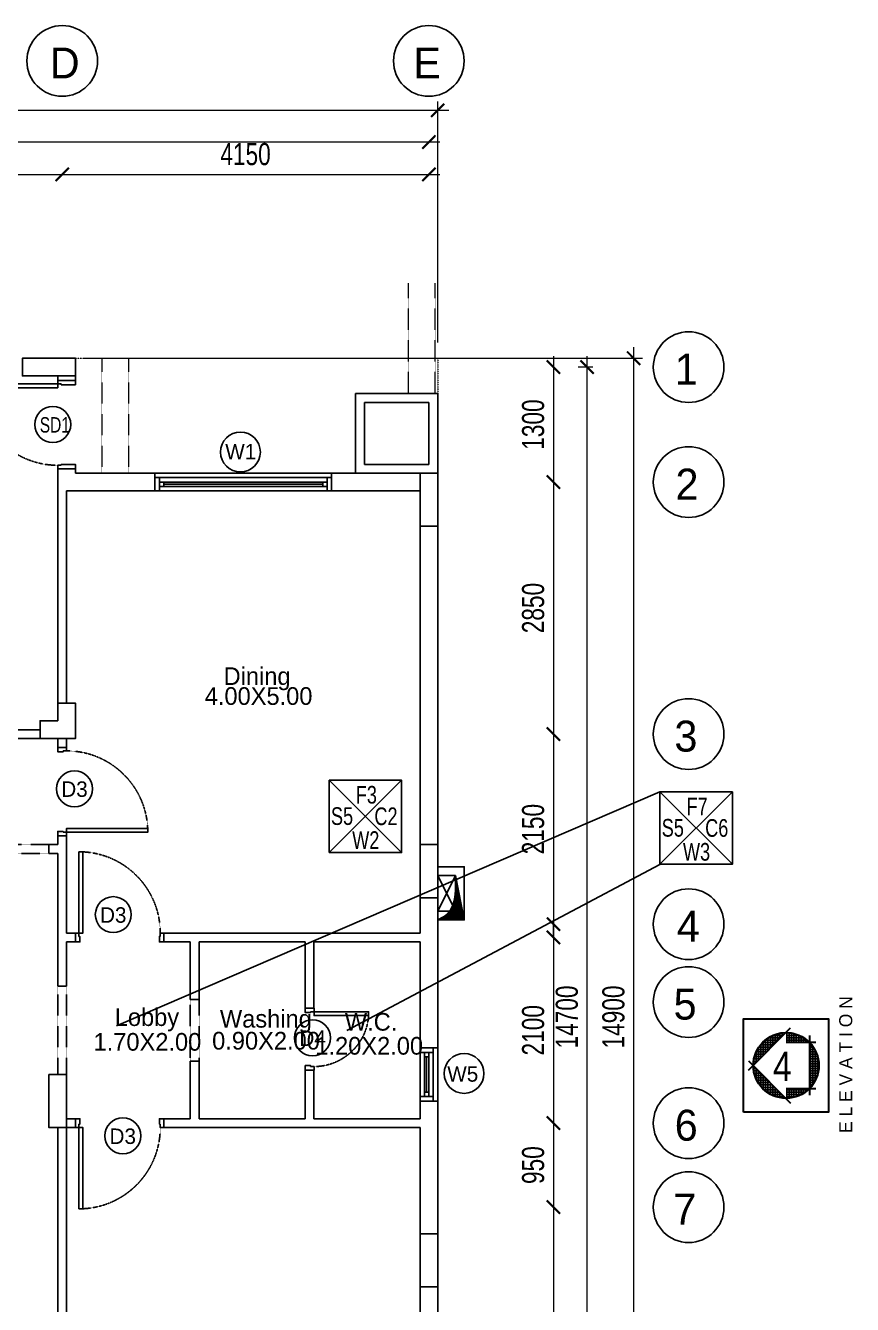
# Model space of a CAD drawing. Header units: metres. Extents: x 228262846 to 228432719, y 398618546 to 398687517.
# Drawn here: x 228347813 to 228357172, y 398642971 to 398657433 of the extents above; entities that cross this region are included whole.
import ezdxf
from ezdxf.enums import TextEntityAlignment as Align

# ---------------------------------------------------------------- set-up
doc = ezdxf.new("R2010")
doc.units = ezdxf.units.M
doc.header["$LTSCALE"] = 10
doc.header["$MEASUREMENT"] = 0
doc.header["$PDMODE"] = 34
doc.linetypes.add('CENTER', pattern=[2, 1.25, -0.25, 0.25, -0.25])
doc.linetypes.add('HIDDEN2', pattern=[0.1875, 0.125, -0.0625])
for name, color, linetype in [('02.01.01 MD-SOL-SDP', 32, 'Continuous'), ('AX', 1, 'CENTER'), ('DIAMENSION', 240, 'Continuous'), ('TAGS', 11, 'Continuous'), ('tails', 11, 'Continuous'), ('TEX', 55, 'Continuous'), ('XXS-COLUMN LAYOUT AT FOUNDATION$0$S-COL', 6, 'Continuous')]:
    doc.layers.add(name, color=color, linetype=linetype)
for name, color, linetype, lineweight in [('A-DIM-15', 63, 'Continuous', 15), ('A-Door', 183, 'Continuous', 25), ('A-Elev', 8, 'Continuous', 25), ('A-ELEV-03', 30, 'Continuous', 30), ('A-Hat', 7, 'Continuous', 13), ('A-Hid', 252, 'HIDDEN2', 25), ('A-RMN-FIN-15', 181, 'Continuous', 15), ('A-Stairs dash', 153, 'HIDDEN2', 20), ('A-Text', 182, 'Continuous', 20), ('A-TXT-E', 3, 'Continuous', 30), ('A-Wall', 7, 'Continuous', 25)]:
    doc.layers.add(name, color=color, linetype=linetype, lineweight=lineweight)
doc.styles.add('ASA1', font='swissc.ttf')
doc.styles.add('EN-SCL', font='swisscl.ttf')
doc.styles.add('EN-SCL-DIM', font='swisscl.ttf')
doc.styles.add('ROMANS', font='romans.shx', dxfattribs={"width": 0.9})
doc.styles.add('STYLE2', font='', dxfattribs={"height": 0.3})
doc.styles.add('WW', font='', dxfattribs={"height": 0.12})
doc.styles.add('ZRomatre', font='', dxfattribs={"height": 1})
doc.styles.get('STYLE2').set_extended_font_data('Andalus')
doc.styles.get('WW').set_extended_font_data('Andalus')
doc.styles.get('ZRomatre').set_extended_font_data('Narkisim')
doc.dimstyles.new('JYT', dxfattribs={"dimscale": 0, "dimtxt": 0.18, "dimasz": 0.13, "dimexe": 0.2, "dimexo": 0.05, "dimgap": 0.09, "dimtad": 1, "dimzin": 0, "dimdsep": 46, "dimtxsty": 'ROMANS', "dimblk": 'OBLIQUE', "dimcen": 0.09, "dimse1": 1, "dimse2": 1, "dimclrd": 1, "dimclre": 9, "dimclrt": 3, "dimadec": 0, "dimazin": 0, "dimtfac": 0.72, "dimtix": 1, "dimtofl": 0, "dimtmove": 2, "dimatfit": 3, "dimldrblk": 'OBLIQUE', "dimfxl": 0.2, "dimtolj": 1, "dimtzin": 0, "dimarcsym": 0})
doc.dimstyles.new('ZFP-100$0', dxfattribs={"dimscale": 100, "dimtxt": 2.5, "dimasz": 1.5, "dimexe": 1, "dimexo": 1, "dimgap": 1, "dimtad": 1, "dimdec": 0, "dimzin": 0, "dimdsep": 46, "dimtxsty": 'EN-SCL-DIM', "dimblk": 'ARCHTICK', "dimcen": 2, "dimdle": 1.25, "dimclrd": 256, "dimclre": 256, "dimclrt": 2, "dimadec": 3, "dimazin": 2, "dimtfac": 1, "dimtdec": 0, "dimtix": 1, "dimtmove": 2, "dimatfit": 0, "dimldrblk": 'ARCHTICK', "dimfxl": 1, "dimtolj": 1, "dimtzin": 0, "dimlwd": -1, "dimlwe": -1, "dimarcsym": 0})

# ---------------------------------------------------------------- blocks, each defined once
blk = doc.blocks.new('*U30')
for points in [[(-10471, -548), (-10471, 70), (-10427, 70), (-10427, -548)], [(-10471, -588), (-10461, -588), (-10461, -648), (-10511, -648), (-10511, -548), (-10471, -548)], [(-9851, -587), (-9861, -587), (-9861, -648), (-9811, -648), (-9811, -548), (-9851, -548)]]:
    blk.add_lwpolyline(points, close=True)
at = {"linetype": 'HIDDEN2'}
blk.add_arc((-10471, -548), 620, 0, 85.9304, dxfattribs=at)
blk = doc.blocks.new('*U32')
for points in [[(40, 100), (40, 1018), (84, 1018), (84, 100)], [(40, 60), (50, 60), (50, 0), (0, 0), (0, 100), (40, 100)], [(960, 61), (950, 61), (950, 0), (1000, 0), (1000, 100), (960, 100)]]:
    blk.add_lwpolyline(points, close=True)
at = {"linetype": 'HIDDEN2'}
blk.add_arc((41, 100), 919, 359.9741, 87.3184, dxfattribs=at)
blk = doc.blocks.new('*U31')
for points in [[(40, 100), (40, 1018), (84, 1018), (84, 100)], [(40, 60), (50, 60), (50, 0), (0, 0), (0, 100), (40, 100)], [(960, 61), (950, 61), (950, 0), (1000, 0), (1000, 100), (960, 100)]]:
    blk.add_lwpolyline(points, close=True)
at = {"linetype": 'HIDDEN2'}
blk.add_arc((41, 100), 919, 359.9741, 87.3184, dxfattribs=at)
blk = doc.blocks.new('*U24')
for points in [[(40, 200), (40, 1118), (84, 1118), (84, 200)], [(40, 160), (50, 160), (50, 0), (0, 0), (0, 200), (40, 200)], [(960, 161), (950, 161), (950, 0), (1000, 0), (1000, 200), (960, 200)]]:
    blk.add_lwpolyline(points, close=True)
at = {"linetype": 'HIDDEN2'}
blk.add_arc((41, 200), 919, 359.9741, 87.3184, dxfattribs=at)
blk = doc.blocks.new('*X28')
at = {"color": 0}
for p, q in [((-3.26, -8.338), (-3.26, -8.328)), ((-3.251, -8.32), (-3.073, -8.32)), ((-3.24, -8.338), (-3.24, -8.312)), ((-3.223, -8.3), (-3.073, -8.3)), ((-3.22, -8.338), (-3.22, -8.298)), ((-3.2, -8.338), (-3.2, -8.287)), ((-3.186, -8.28), (-3.073, -8.28)), ((-3.18, -8.338), (-3.18, -8.277)), ((-3.16, -8.338), (-3.16, -8.27)), ((-3.14, -8.338), (-3.14, -8.264)), ((-3.12, -8.338), (-3.12, -8.26)), ((-3.119, -8.26), (-3.073, -8.26)), ((-3.1, -8.338), (-3.1, -8.257)), ((-3.08, -8.338), (-3.08, -8.256)), ((-3.067, -8.26), (-3.027, -8.26)), ((-3.06, -8.267), (-3.06, -8.256)), ((-3.047, -8.28), (-2.96, -8.28)), ((-3.04, -8.287), (-3.04, -8.258)), ((-3.027, -8.3), (-2.923, -8.3)), ((-3.02, -8.308), (-3.02, -8.261)), ((-3.008, -8.32), (-2.896, -8.32)), ((-3, -8.328), (-3, -8.266)), ((-2.98, -8.348), (-2.98, -8.272)), ((-2.96, -8.368), (-2.96, -8.28)), ((-2.94, -8.388), (-2.94, -8.29)), ((-2.92, -8.408), (-2.92, -8.302)), ((-2.9, -8.428), (-2.9, -8.316)), ((-3.335, -8.44), (-3.27, -8.44)), ((-3.327, -8.42), (-3.27, -8.42)), ((-3.32, -8.535), (-3.32, -8.405)), ((-3.317, -8.4), (-3.27, -8.4)), ((-3.305, -8.38), (-3.27, -8.38)), ((-3.3, -8.535), (-3.3, -8.373)), ((-3.29, -8.36), (-3.27, -8.36)), ((-3.28, -8.535), (-3.28, -8.348)), ((-3.273, -8.34), (-3.27, -8.34)), ((-2.988, -8.34), (-2.874, -8.34)), ((-2.968, -8.36), (-2.856, -8.36)), ((-2.948, -8.38), (-2.841, -8.38)), ((-2.928, -8.4), (-2.829, -8.4)), ((-2.908, -8.42), (-2.819, -8.42)), ((-2.889, -8.44), (-2.811, -8.44)), ((-2.88, -8.449), (-2.88, -8.334)), ((-2.86, -8.469), (-2.86, -8.355)), ((-2.84, -8.489), (-2.84, -8.382)), ((-2.82, -8.509), (-2.82, -8.418)), ((-3.352, -8.52), (-3.27, -8.52)), ((-3.352, -8.54), (-3.27, -8.54)), ((-3.35, -8.5), (-3.27, -8.5)), ((-3.347, -8.48), (-3.27, -8.48)), ((-3.342, -8.46), (-3.27, -8.46)), ((-3.34, -8.535), (-3.34, -8.454)), ((-3.34, -8.616), (-3.34, -8.535)), ((-3.32, -8.665), (-3.32, -8.535)), ((-3.3, -8.697), (-3.3, -8.535)), ((-3.28, -8.722), (-3.28, -8.535)), ((-2.869, -8.46), (-2.805, -8.46)), ((-2.849, -8.48), (-2.8, -8.48)), ((-2.829, -8.5), (-2.796, -8.5)), ((-2.809, -8.52), (-2.795, -8.52)), ((-2.8, -8.529), (-2.8, -8.479)), ((-2.8, -8.591), (-2.8, -8.541)), ((-2.799, -8.54), (-2.794, -8.54)), ((-3.351, -8.56), (-3.27, -8.56)), ((-3.348, -8.58), (-3.27, -8.58)), ((-3.344, -8.6), (-3.27, -8.6)), ((-3.339, -8.62), (-3.27, -8.62)), ((-3.332, -8.64), (-3.27, -8.64)), ((-2.9, -8.754), (-2.9, -8.642)), ((-2.898, -8.64), (-2.815, -8.64)), ((-2.88, -8.736), (-2.88, -8.621)), ((-2.879, -8.62), (-2.808, -8.62)), ((-2.86, -8.715), (-2.86, -8.601)), ((-2.859, -8.6), (-2.802, -8.6)), ((-2.84, -8.688), (-2.84, -8.581)), ((-2.839, -8.58), (-2.798, -8.58)), ((-2.82, -8.652), (-2.82, -8.561)), ((-2.819, -8.56), (-2.795, -8.56)), ((-3.323, -8.66), (-3.27, -8.66)), ((-3.311, -8.68), (-3.27, -8.68)), ((-3.298, -8.7), (-3.27, -8.7)), ((-3.282, -8.72), (-3.27, -8.72)), ((-3.262, -8.74), (-3.073, -8.74)), ((-3.26, -8.742), (-3.26, -8.732)), ((-3.24, -8.759), (-3.24, -8.732)), ((-3.238, -8.76), (-3.073, -8.76)), ((-3.22, -8.772), (-3.22, -8.732)), ((-3.2, -8.783), (-3.2, -8.732)), ((-3.18, -8.793), (-3.18, -8.732)), ((-3.16, -8.8), (-3.16, -8.732)), ((-3.14, -8.806), (-3.14, -8.732)), ((-3.12, -8.81), (-3.12, -8.732)), ((-3.1, -8.813), (-3.1, -8.732)), ((-3.08, -8.814), (-3.08, -8.732)), ((-3.02, -8.809), (-3.02, -8.763)), ((-3.017, -8.76), (-2.908, -8.76)), ((-3, -8.804), (-3, -8.742)), ((-2.998, -8.74), (-2.884, -8.74)), ((-2.98, -8.798), (-2.98, -8.722)), ((-2.978, -8.72), (-2.864, -8.72)), ((-2.96, -8.79), (-2.96, -8.702)), ((-2.958, -8.7), (-2.848, -8.7)), ((-2.94, -8.78), (-2.94, -8.682)), ((-2.938, -8.68), (-2.835, -8.68)), ((-2.92, -8.768), (-2.92, -8.662)), ((-2.918, -8.66), (-2.824, -8.66)), ((-3.207, -8.78), (-3.073, -8.78)), ((-3.16, -8.8), (-3.073, -8.8)), ((-3.06, -8.814), (-3.06, -8.803)), ((-3.057, -8.8), (-2.986, -8.8)), ((-3.04, -8.812), (-3.04, -8.783)), ((-3.037, -8.78), (-2.94, -8.78))]:
    blk.add_line(p, q, dxfattribs=at)
blk = doc.blocks.new('_ArchTick')
at = {"color": 0, "linetype": 'ByBlock', "const_width": 0.15}
blk.add_lwpolyline([(-0.5, -0.5), (0.5, 0.5)], dxfattribs=at)
blk = doc.blocks.new('*D132')
at = {"layer": 'A-DIM-15', "transparency": 16777216}
for p, q in [((228339053, 398656475), (228352603, 398656475)), ((228339178, 398653851), (228339178, 398656575)), ((228352478, 398653851), (228352478, 398656575))]:
    blk.add_line(p, q, dxfattribs=at)
at = {"layer": 'Defpoints', "color": 0, "transparency": 16777216}
for p in [(228352478, 398656475), (228339178, 398653751), (228352478, 398653751)]:
    blk.add_point(p, dxfattribs=at)
at = {"layer": 'A-DIM-15', "transparency": 16777216, "xscale": 150, "yscale": 150, "zscale": 150, "rotation": 180}
blk.add_blockref('_ArchTick', (228339178, 398656475), dxfattribs=at)
at = {"layer": 'A-DIM-15', "transparency": 16777216, "xscale": 150, "yscale": 150, "zscale": 150}
blk.add_blockref('_ArchTick', (228352478, 398656475), dxfattribs=at)
at = {"layer": 'A-DIM-15', "color": 2, "transparency": 16777216, "insert": (228345828, 398656703), "char_height": 250, "attachment_point": 5, "style": 'EN-SCL-DIM'}
blk.add_mtext('\\A1;13300', dxfattribs=at)
blk = doc.blocks.new('*D133')
at = {"layer": 'A-DIM-15', "transparency": 16777216}
blk.add_line((228352503, 398656116), (228339153, 398656116), dxfattribs=at)
at = {"layer": 'Defpoints', "color": 0, "transparency": 16777216}
for p in [(228339278, 398656116), (228339278, 398656116), (228352378, 398656116)]:
    blk.add_point(p, dxfattribs=at)
at = {"layer": 'A-DIM-15', "transparency": 16777216, "xscale": 150, "yscale": 150, "zscale": 150, "rotation": 180}
blk.add_blockref('_ArchTick', (228339278, 398656116), dxfattribs=at)
at = {"layer": 'A-DIM-15', "transparency": 16777216, "xscale": 150, "yscale": 150, "zscale": 150}
blk.add_blockref('_ArchTick', (228352378, 398656116), dxfattribs=at)
at = {"layer": 'A-DIM-15', "color": 2, "transparency": 16777216, "insert": (228345828, 398656344), "char_height": 250, "attachment_point": 5, "style": 'EN-SCL-DIM'}
blk.add_mtext('\\A1;13100', dxfattribs=at)
blk = doc.blocks.new('*D139')
at = {"layer": 'A-DIM-15', "transparency": 16777216}
for p, q in [((228354232, 398653571), (228354069, 398653571)), ((228354169, 398638746), (228354169, 398653696)), ((228354232, 398638871), (228354069, 398638871))]:
    blk.add_line(p, q, dxfattribs=at)
at = {"layer": 'Defpoints', "color": 0, "transparency": 16777216}
for p in [(228354169, 398653571), (228354332, 398653571), (228354332, 398638871)]:
    blk.add_point(p, dxfattribs=at)
at = {"layer": 'A-DIM-15', "transparency": 16777216, "xscale": 150, "yscale": 150, "zscale": 150}
for p, rotation in [((228354169, 398653571), 90), ((228354169, 398638871), 270)]:
    blk.add_blockref('_ArchTick', p, dxfattribs=dict(at, rotation=rotation))
at = {"layer": 'A-DIM-15', "color": 2, "transparency": 16777216, "insert": (228353941, 398646221), "char_height": 250, "attachment_point": 5, "rotation": 90, "style": 'EN-SCL-DIM'}
blk.add_mtext('\\A1;14700', dxfattribs=at)
blk = doc.blocks.new('*D137')
at = {"layer": 'A-DIM-15', "transparency": 16777216}
blk.add_line((228348103, 398655750), (228352503, 398655750), dxfattribs=at)
at = {"layer": 'Defpoints', "color": 0, "transparency": 16777216}
for p in [(228348228, 398655750), (228352378, 398655750), (228352378, 398655750)]:
    blk.add_point(p, dxfattribs=at)
at = {"layer": 'A-DIM-15', "transparency": 16777216, "xscale": 150, "yscale": 150, "zscale": 150, "rotation": 180}
blk.add_blockref('_ArchTick', (228348228, 398655750), dxfattribs=at)
at = {"layer": 'A-DIM-15', "transparency": 16777216, "xscale": 150, "yscale": 150, "zscale": 150}
blk.add_blockref('_ArchTick', (228352378, 398655750), dxfattribs=at)
at = {"layer": 'A-DIM-15', "color": 2, "transparency": 16777216, "insert": (228350303, 398655978), "char_height": 250, "attachment_point": 5, "style": 'EN-SCL-DIM'}
blk.add_mtext('\\A1;4150', dxfattribs=at)
blk = doc.blocks.new('*D138')
at = {"layer": 'A-DIM-15', "transparency": 16777216}
for p, q in [((228354696, 398653796), (228354696, 398638646)), ((228348478, 398653671), (228354796, 398653671)), ((228352578, 398638771), (228354796, 398638771))]:
    blk.add_line(p, q, dxfattribs=at)
at = {"layer": 'Defpoints', "color": 0, "transparency": 16777216}
for p in [(228348378, 398653671), (228352478, 398638771), (228354696, 398638771)]:
    blk.add_point(p, dxfattribs=at)
at = {"layer": 'A-DIM-15', "transparency": 16777216, "xscale": 150, "yscale": 150, "zscale": 150}
for p, rotation in [((228354696, 398653671), 90), ((228354696, 398638771), 270)]:
    blk.add_blockref('_ArchTick', p, dxfattribs=dict(at, rotation=rotation))
at = {"layer": 'A-DIM-15', "color": 2, "transparency": 16777216, "insert": (228354468, 398646221), "char_height": 250, "attachment_point": 5, "rotation": 90, "style": 'EN-SCL-DIM'}
blk.add_mtext('\\A1;14900', dxfattribs=at)
blk = doc.blocks.new('*D141')
at = {"layer": 'A-DIM-15', "transparency": 16777216}
blk.add_line((228353788, 398652396), (228353788, 398649296), dxfattribs=at)
at = {"layer": 'Defpoints', "color": 0, "transparency": 16777216}
for p in [(228353788, 398652271), (228353788, 398649421), (228353788, 398649421)]:
    blk.add_point(p, dxfattribs=at)
at = {"layer": 'A-DIM-15', "transparency": 16777216, "xscale": 150, "yscale": 150, "zscale": 150}
for p, rotation in [((228353788, 398652271), 90), ((228353788, 398649421), 270)]:
    blk.add_blockref('_ArchTick', p, dxfattribs=dict(at, rotation=rotation))
at = {"layer": 'A-DIM-15', "color": 2, "transparency": 16777216, "insert": (228353559, 398650846), "char_height": 250, "attachment_point": 5, "rotation": 90, "style": 'EN-SCL-DIM'}
blk.add_mtext('\\A1;2850', dxfattribs=at)
blk = doc.blocks.new('*D140')
at = {"layer": 'A-DIM-15', "transparency": 16777216}
blk.add_line((228353788, 398653696), (228353788, 398652146), dxfattribs=at)
at = {"layer": 'Defpoints', "color": 0, "transparency": 16777216}
for p in [(228353788, 398653571), (228353788, 398652271), (228353788, 398652271)]:
    blk.add_point(p, dxfattribs=at)
at = {"layer": 'A-DIM-15', "transparency": 16777216, "xscale": 150, "yscale": 150, "zscale": 150}
for p, rotation in [((228353788, 398653571), 90), ((228353788, 398652271), 270)]:
    blk.add_blockref('_ArchTick', p, dxfattribs=dict(at, rotation=rotation))
at = {"layer": 'A-DIM-15', "color": 2, "transparency": 16777216, "insert": (228353559, 398652921), "char_height": 250, "attachment_point": 5, "rotation": 90, "style": 'EN-SCL-DIM'}
blk.add_mtext('\\A1;1300', dxfattribs=at)
blk = doc.blocks.new('*D142')
at = {"layer": 'A-DIM-15', "transparency": 16777216}
blk.add_line((228353788, 398649546), (228353788, 398647146), dxfattribs=at)
at = {"layer": 'Defpoints', "color": 0, "transparency": 16777216}
for p in [(228353788, 398649421), (228353788, 398647271), (228353788, 398647271)]:
    blk.add_point(p, dxfattribs=at)
at = {"layer": 'A-DIM-15', "transparency": 16777216, "xscale": 150, "yscale": 150, "zscale": 150}
for p, rotation in [((228353788, 398649421), 90), ((228353788, 398647271), 270)]:
    blk.add_blockref('_ArchTick', p, dxfattribs=dict(at, rotation=rotation))
at = {"layer": 'A-DIM-15', "color": 2, "transparency": 16777216, "insert": (228353559, 398648346), "char_height": 250, "attachment_point": 5, "rotation": 90, "style": 'EN-SCL-DIM'}
blk.add_mtext('\\A1;2150', dxfattribs=at)
blk = doc.blocks.new('_Oblique')
at = {"color": 0, "linetype": 'ByBlock', "lineweight": -2}
blk.add_line((-0.5, -0.5), (0.5, 0.5), dxfattribs=at)
blk = doc.blocks.new('*D143')
at = {"layer": 'Defpoints', "color": 0, "transparency": 16777216}
for p in [(228353788, 398647271), (228353788, 398647121), (228353788, 398647121)]:
    blk.add_point(p, dxfattribs=at)
at = {"layer": 'DIAMENSION', "color": 1, "lineweight": -2, "transparency": 16777216}
blk.add_line((228353788, 398647271), (228353788, 398647121), dxfattribs=at)
at = {"layer": 'DIAMENSION', "color": 1, "lineweight": -2, "transparency": 16777216, "xscale": 0.13, "yscale": 0.13, "zscale": 0.13}
for p, rotation in [((228353788, 398647271), 90), ((228353788, 398647121), 270)]:
    blk.add_blockref('_Oblique', p, dxfattribs=dict(at, rotation=rotation))
at = {"layer": 'DIAMENSION', "color": 3, "transparency": 16777216, "insert": (228353787, 398647196), "char_height": 0.18, "attachment_point": 5, "rotation": 90, "style": 'ROMANS'}
blk.add_mtext('\\A1;150.00', dxfattribs=at)
blk = doc.blocks.new('*D144')
at = {"layer": 'A-DIM-15', "transparency": 16777216}
blk.add_line((228353788, 398647246), (228353788, 398644896), dxfattribs=at)
at = {"layer": 'Defpoints', "color": 0, "transparency": 16777216}
for p in [(228353788, 398647121), (228353788, 398645021), (228353788, 398645021)]:
    blk.add_point(p, dxfattribs=at)
at = {"layer": 'A-DIM-15', "transparency": 16777216, "xscale": 150, "yscale": 150, "zscale": 150}
for p, rotation in [((228353788, 398647121), 90), ((228353788, 398645021), 270)]:
    blk.add_blockref('_ArchTick', p, dxfattribs=dict(at, rotation=rotation))
at = {"layer": 'A-DIM-15', "color": 2, "transparency": 16777216, "insert": (228353559, 398646071), "char_height": 250, "attachment_point": 5, "rotation": 90, "style": 'EN-SCL-DIM'}
blk.add_mtext('\\A1;2100', dxfattribs=at)
blk = doc.blocks.new('*D145')
at = {"layer": 'A-DIM-15', "transparency": 16777216}
blk.add_line((228353788, 398645146), (228353788, 398643946), dxfattribs=at)
at = {"layer": 'Defpoints', "color": 0, "transparency": 16777216}
for p in [(228353788, 398645021), (228353788, 398644071), (228353788, 398644071)]:
    blk.add_point(p, dxfattribs=at)
at = {"layer": 'A-DIM-15', "transparency": 16777216, "xscale": 150, "yscale": 150, "zscale": 150}
for p, rotation in [((228353788, 398645021), 90), ((228353788, 398644071), 270)]:
    blk.add_blockref('_ArchTick', p, dxfattribs=dict(at, rotation=rotation))
at = {"layer": 'A-DIM-15', "color": 2, "transparency": 16777216, "insert": (228353559, 398644546), "char_height": 250, "attachment_point": 5, "rotation": 90, "style": 'EN-SCL-DIM'}
blk.add_mtext('\\A1;950', dxfattribs=at)
blk = doc.blocks.new('*D146')
at = {"layer": 'A-DIM-15', "transparency": 16777216}
blk.add_line((228353788, 398644196), (228353788, 398640946), dxfattribs=at)
at = {"layer": 'Defpoints', "color": 0, "transparency": 16777216}
for p in [(228353788, 398644071), (228353788, 398641071), (228353788, 398641071)]:
    blk.add_point(p, dxfattribs=at)
at = {"layer": 'A-DIM-15', "transparency": 16777216, "xscale": 150, "yscale": 150, "zscale": 150}
for p, rotation in [((228353788, 398644071), 90), ((228353788, 398641071), 270)]:
    blk.add_blockref('_ArchTick', p, dxfattribs=dict(at, rotation=rotation))
at = {"layer": 'A-DIM-15', "color": 2, "transparency": 16777216, "insert": (228353559, 398642571), "char_height": 250, "attachment_point": 5, "rotation": 90, "style": 'EN-SCL-DIM'}
blk.add_mtext('\\A1;3000', dxfattribs=at)
blk = doc.blocks.new('*D157')
at = {"layer": 'A-DIM-15', "transparency": 16777216}
for p, q in [((228339178, 398647256), (228339178, 398636466)), ((228352478, 398638856), (228352478, 398636466)), ((228352603, 398636566), (228339053, 398636566))]:
    blk.add_line(p, q, dxfattribs=at)
at = {"layer": 'Defpoints', "color": 0, "transparency": 16777216}
for p in [(228339178, 398647356), (228352478, 398638956), (228339178, 398636566)]:
    blk.add_point(p, dxfattribs=at)
at = {"layer": 'A-DIM-15', "transparency": 16777216, "xscale": 150, "yscale": 150, "zscale": 150, "rotation": 180}
blk.add_blockref('_ArchTick', (228339178, 398636566), dxfattribs=at)
at = {"layer": 'A-DIM-15', "transparency": 16777216, "xscale": 150, "yscale": 150, "zscale": 150}
blk.add_blockref('_ArchTick', (228352478, 398636566), dxfattribs=at)
at = {"layer": 'A-DIM-15', "color": 2, "transparency": 16777216, "insert": (228345828, 398636794), "char_height": 250, "attachment_point": 5, "style": 'EN-SCL-DIM'}
blk.add_mtext('\\A1;13300', dxfattribs=at)
blk = doc.blocks.new('*D136')
at = {"layer": 'A-DIM-15', "transparency": 16777216}
blk.add_line((228343903, 398655750), (228348353, 398655750), dxfattribs=at)
at = {"layer": 'Defpoints', "color": 0, "transparency": 16777216}
for p in [(228344028, 398655750), (228348228, 398655750), (228348228, 398655750)]:
    blk.add_point(p, dxfattribs=at)
at = {"layer": 'A-DIM-15', "transparency": 16777216, "xscale": 150, "yscale": 150, "zscale": 150, "rotation": 180}
blk.add_blockref('_ArchTick', (228344028, 398655750), dxfattribs=at)
at = {"layer": 'A-DIM-15', "transparency": 16777216, "xscale": 150, "yscale": 150, "zscale": 150}
blk.add_blockref('_ArchTick', (228348228, 398655750), dxfattribs=at)
at = {"layer": 'A-DIM-15', "color": 2, "transparency": 16777216, "insert": (228346128, 398655978), "char_height": 250, "attachment_point": 5, "style": 'EN-SCL-DIM'}
blk.add_mtext('\\A1;4200', dxfattribs=at)
blk = doc.blocks.new('A$C3E302781')
at = {"layer": 'TAGS'}
for p, q in [((228360159, 398650729), (228361183, 398649705)), ((228361183, 398650729), (228360159, 398649705))]:
    blk.add_line(p, q, dxfattribs=at)
blk.add_lwpolyline([(228360159, 398649705), (228361183, 398649705), (228361183, 398650729), (228360159, 398650729)], close=True, dxfattribs=at)

msp = doc.modelspace()

# ---------------------------------------------------------------- hatches: boundary and pattern name
at = {"layer": '02.01.01 MD-SOL-SDP', "ltscale": 0.5}
h = msp.add_hatch(dxfattribs=at)
h.set_pattern_fill('ANSI31', color=8, scale=500)
h.set_pattern_definition([(45, (-228107857307.287, -398240256183.82), (-44.194173824159, 44.194173824159), [])])
h.paths.add_polyline_path([(228352477.674, 398647919.82), (228352777.674, 398647919.82), (228352777.674, 398647319.82), (228352477.674, 398647319.82), (228352477.674, 398647419.82), (228352677.674, 398647419.82), (228352677.674, 398647819.82), (228352477.674, 398647819.82)])

# ---------------------------------------------------------------- linework, layer by layer
at = {"layer": '02.01.01 MD-SOL-SDP', "color": 8}
for p, q in [((228352677.674, 398647819.82), (228352477.674, 398647419.82)), ((228352677.674, 398647419.82), (228352477.674, 398647819.82))]:
    msp.add_line(p, q, dxfattribs=at)
msp.add_lwpolyline([(228352477.673, 398647919.82), (228352777.674, 398647919.82), (228352777.674, 398647319.82), (228352477.673, 398647319.82)], dxfattribs=at)
msp.add_lwpolyline([(228352477.674, 398647819.82), (228352677.674, 398647819.82), (228352677.674, 398647419.82), (228352477.674, 398647419.82)], close=True, dxfattribs=at)
at = {"layer": 'A-Door'}
for p, q in [((228351277.673, 398652320.581), (228349277.673, 398652320.581)), ((228349327.673, 398652170.581), (228349327.673, 398652320.581)), ((228351227.674, 398652270.581), (228349327.673, 398652270.581)), ((228349377.673, 398652220.581), (228349377.673, 398652270.581)), ((228351177.673, 398652220.581), (228351177.673, 398652270.581)), ((228351227.674, 398652170.581), (228351227.674, 398652320.581)), ((228351277.673, 398652170.581), (228349277.673, 398652170.581)), ((228351227.674, 398652220.581), (228349327.673, 398652220.581)), ((228351177.673, 398652245.581), (228349377.673, 398652245.581)), ((228352277.673, 398645870.581), (228352277.673, 398645270.581)), ((228352277.673, 398645820.581), (228352427.673, 398645820.581)), ((228352327.673, 398645820.581), (228352327.673, 398645320.581)), ((228352327.673, 398645770.581), (228352377.673, 398645770.581)), ((228352352.674, 398645770.581), (228352352.674, 398645370.581)), ((228352377.673, 398645820.581), (228352377.673, 398645320.581)), ((228352427.673, 398645870.581), (228352427.673, 398645270.581)), ((228352327.673, 398645370.581), (228352377.673, 398645370.581)), ((228352277.673, 398645320.581), (228352427.673, 398645320.581))]:
    msp.add_line(p, q, dxfattribs=at)
at = {"layer": 'A-Elev'}
for p, q in [((228351547.673, 398653270.581), (228352477.674, 398653270.581)), ((228351547.673, 398653270.581), (228351547.673, 398652370.581)), ((228351647.673, 398653170.581), (228352377.673, 398653170.581)), ((228351647.673, 398653170.581), (228351647.673, 398652470.581)), ((228352377.673, 398653170.581), (228352377.673, 398652470.581)), ((228352477.674, 398653270.581), (228352477.674, 398652370.581)), ((228352377.673, 398652470.581), (228351647.673, 398652470.581)), ((228349277.673, 398652370.581), (228351277.673, 398652370.581)), ((228352477.674, 398645870.581), (228352477.674, 398645270.581))]:
    msp.add_line(p, q, dxfattribs=at)
at = {"layer": 'A-ELEV-03', "color": 3}
for p, q in [((228355996.12, 398645620.245), (228356470.351, 398646098.207)), ((228356421.072, 398645936.431), (228356758.533, 398645936.431)), ((228356684.646, 398646010.317), (228356684.646, 398645335.395)), ((228355996.12, 398645725.467), (228356470.351, 398645247.505)), ((228356758.533, 398645409.281), (228356421.072, 398645409.281))]:
    msp.add_line(p, q, dxfattribs=at)
msp.add_lwpolyline([(228355938.106, 398645146.214), (228355938.106, 398646199.498), (228356899.57, 398646199.498), (228356899.57, 398645146.214)], close=True, dxfattribs=at)
msp.add_circle((228356421.072, 398645672.856), 371.25, dxfattribs=at)
at = {"layer": 'A-Hat', "color": 8, "linetype": 'HIDDEN2', "ltscale": 0.001}
for p, q in [((228348377.673, 398653670.581), (228352477.674, 398653670.581)), ((228352477.674, 398653670.581), (228352477.674, 398652370.581))]:
    msp.add_line(p, q, dxfattribs=at)
at = {"layer": 'A-Hid'}
for p, q in [((228347077.673, 398648170.581), (228348077.673, 398648170.581)), ((228348077.673, 398648070.581), (228347077.673, 398648070.581)), ((228348177.673, 398645570.581), (228348177.673, 398646570.581)), ((228348277.673, 398645570.581), (228348277.673, 398646570.581)), ((228349677.673, 398646420.581), (228349677.673, 398645720.581)), ((228349777.673, 398645720.581), (228349777.673, 398646420.581))]:
    msp.add_line(p, q, dxfattribs=at)
at = {"layer": 'A-Stairs dash'}
for p, q in [((228352147.673, 398653270.581), (228352147.673, 398654520.949)), ((228352447.674, 398653270.581), (228352447.674, 398654520.949)), ((228348677.673, 398653670.581), (228348677.673, 398652370.581)), ((228348977.674, 398653670.581), (228348977.673, 398652370.581))]:
    msp.add_line(p, q, dxfattribs=at)
at = {"layer": 'A-Wall'}
for p, q in [((228348177.673, 398653470.581), (228348177.673, 398653420.581)), ((228348377.673, 398653470.581), (228348377.673, 398653420.581)), ((228348177.673, 398653420.581), (228348377.673, 398653420.581)), ((228348177.673, 398652420.581), (228348177.674, 398649770.581)), ((228348177.673, 398652420.581), (228348377.673, 398652420.581)), ((228348377.673, 398652420.581), (228348377.673, 398652370.581)), ((228349277.673, 398652370.581), (228348377.673, 398652370.581)), ((228349277.673, 398652170.581), (228349277.673, 398652370.581)), ((228352277.674, 398652370.581), (228351277.673, 398652370.581)), ((228351277.673, 398652170.581), (228351277.673, 398652370.581)), ((228348277.673, 398652170.581), (228348277.674, 398649770.581)), ((228349277.673, 398652170.581), (228348277.673, 398652170.581)), ((228352277.673, 398652170.581), (228351277.673, 398652170.581)), ((228352277.673, 398651770.581), (228352277.674, 398648170.581)), ((228352477.674, 398651770.581), (228352477.673, 398648170.581)), ((228347977.674, 398649470.581), (228346977.674, 398649470.581)), ((228347977.674, 398649370.581), (228346977.674, 398649370.581)), ((228348177.673, 398649370.581), (228348177.673, 398649270.581)), ((228348277.673, 398649270.581), (228348177.673, 398649270.581)), ((228348277.673, 398649370.581), (228348277.673, 398649270.581)), ((228348177.673, 398648270.581), (228348177.673, 398648170.581)), ((228348277.673, 398648270.581), (228348177.673, 398648270.581)), ((228348277.673, 398648270.581), (228348277.673, 398647170.581)), ((228348077.673, 398648170.581), (228348077.673, 398648070.581)), ((228348077.673, 398648170.581), (228348177.673, 398648170.581)), ((228348077.673, 398648070.581), (228348177.673, 398648070.581)), ((228348077.673, 398648070.581), (228348177.673, 398648070.581)), ((228348177.673, 398648070.581), (228348177.673, 398646570.581)), ((228352277.673, 398647570.581), (228352277.673, 398647170.581)), ((228352477.674, 398647570.581), (228352477.674, 398645870.581)), ((228348277.673, 398647170.581), (228348377.674, 398647170.581)), ((228348277.673, 398647070.581), (228348277.673, 398646570.581)), ((228348277.673, 398647070.581), (228348377.674, 398647070.581)), ((228348277.673, 398647070.581), (228348377.674, 398647070.581)), ((228348377.674, 398647070.581), (228348377.674, 398647170.581)), ((228349377.674, 398647170.581), (228352277.673, 398647170.581)), ((228349377.674, 398647070.581), (228349377.674, 398647170.581)), ((228349377.674, 398647070.581), (228349677.673, 398647070.581)), ((228349377.674, 398647070.581), (228349677.673, 398647070.581)), ((228349677.673, 398647070.581), (228349677.673, 398646420.581)), ((228349777.673, 398647070.581), (228350977.674, 398647070.581)), ((228349777.673, 398647070.581), (228350977.673, 398647070.581)), ((228349777.673, 398647070.581), (228349777.673, 398646420.581)), ((228350977.673, 398647070.581), (228350977.673, 398646320.581)), ((228351077.673, 398647070.581), (228352277.673, 398647070.581)), ((228351077.673, 398647070.581), (228351077.673, 398646320.581)), ((228351077.673, 398647070.581), (228352277.673, 398647070.581)), ((228352277.673, 398647070.581), (228352277.673, 398645870.581)), ((228348277.673, 398646570.581), (228348177.673, 398646570.581)), ((228349677.673, 398646420.581), (228349777.673, 398646420.581)), ((228350977.673, 398646320.581), (228351077.673, 398646320.581)), ((228352277.673, 398645870.581), (228352477.674, 398645870.581)), ((228349677.674, 398645720.581), (228349677.673, 398645070.581)), ((228349677.674, 398645720.581), (228349777.674, 398645720.581)), ((228349777.674, 398645720.581), (228349777.673, 398645070.581)), ((228350977.674, 398645620.581), (228350977.673, 398645070.581)), ((228350977.674, 398645620.581), (228351077.674, 398645620.581)), ((228351077.674, 398645620.581), (228351077.673, 398645070.581)), ((228352277.673, 398645270.581), (228352277.673, 398645070.581)), ((228352277.673, 398645270.581), (228352477.673, 398645270.581)), ((228352477.673, 398645270.581), (228352477.673, 398643770.581)), ((228348277.673, 398645070.581), (228348377.674, 398645070.581)), ((228348377.674, 398645070.581), (228348377.674, 398644970.581)), ((228349377.674, 398645070.581), (228349677.673, 398645070.581)), ((228349377.674, 398645070.581), (228349377.674, 398644970.581)), ((228349777.673, 398645070.581), (228350977.673, 398645070.581)), ((228351077.673, 398645070.581), (228352277.673, 398645070.581)), ((228348177.673, 398644970.581), (228348177.673, 398641570.581)), ((228348277.673, 398644970.581), (228348377.674, 398644970.581)), ((228348277.673, 398641570.581), (228348277.673, 398644970.581)), ((228349377.674, 398644970.581), (228352277.673, 398644970.581)), ((228352277.673, 398644970.581), (228352277.673, 398643770.581)), ((228352277.673, 398643170.581), (228352277.674, 398639370.581)), ((228352477.674, 398643170.581), (228352477.674, 398638770.581))]:
    msp.add_line(p, q, dxfattribs=at)
at = {"layer": 'AX', "linetype": 'ByBlock', "ltscale": 0.1}
for centre in [(228348227.674, 398657033.358), (228352377.673, 398657033.358), (228355318.403, 398653570.581), (228355318.403, 398652270.581), (228355318.403, 398649420.581), (228355318.403, 398647270.581), (228355318.403, 398646389.943), (228355318.403, 398645020.581), (228355318.403, 398644070.581)]:
    msp.add_circle(centre, 400, dxfattribs=at)
at = {"layer": 'TAGS'}
for p, q in [((228354993.835, 398648766.806), (228348840.789, 398646119.601)), ((228354993.835, 398647947.606), (228351450.405, 398646066.848))]:
    msp.add_line(p, q, dxfattribs=at)
at = {"layer": 'TAGS', "color": 11, "linetype": 'ByBlock', "ltscale": 0.1}
for centre, radius in [((228348120.421, 398652921.857), 203.627), ((228350245.28, 398652610.612), 225.34), ((228348367.599, 398648802.294), 203.627), ((228348806.064, 398647378.642), 203.627), ((228351061.135, 398645985.431), 203.627), ((228352776.251, 398645582.45), 225.34), ((228348913.688, 398644876.853), 203.627)]:
    msp.add_circle(centre, radius, dxfattribs=at)
at = {"layer": 'XXS-COLUMN LAYOUT AT FOUNDATION$0$S-COL', "ltscale": 0.5}
for points in [[(228348377.674, 398653470.581), (228348377.674, 398653670.581), (228347777.674, 398653670.581), (228347777.674, 398653470.581)], [(228352477.674, 398652370.581), (228352277.674, 398652370.581), (228352277.674, 398651770.581), (228352477.674, 398651770.581)], [(228352477.674, 398648170.581), (228352277.674, 398648170.581), (228352277.674, 398647570.581), (228352477.674, 398647570.581)], [(228348277.674, 398645570.581), (228348077.674, 398645570.581), (228348077.674, 398644970.581), (228348277.674, 398644970.581)], [(228352477.674, 398643770.581), (228352277.674, 398643770.581), (228352277.674, 398643170.581), (228352477.674, 398643170.581)]]:
    msp.add_lwpolyline(points, close=True, dxfattribs=at)
msp.add_lwpolyline([(228348177.674, 398649770.581), (228348377.674, 398649770.581), (228348377.674, 398649370.581), (228347977.674, 398649370.581), (228347977.674, 398649570.581), (228348177.674, 398649570.581), (228348177.674, 398649770.581)], dxfattribs=at)

# ---------------------------------------------------------------- block references
at = {"layer": 'A-Door', "yscale": 0.9999871253967285}
for name, p, xscale, rotation in [('*U24', (228348377.673, 398653420.581), -0.9999871253967285, 90), ('*U31', (228348177.673, 398648270.581), -0.9999871253967285, 270), ('*U30', (228351625.978, 398635810.073), 0.9999871253967285, 270), ('*U32', (228348377.674, 398645070.581), -0.9999871253967285, 180)]:
    msp.add_blockref(name, p, dxfattribs=dict(at, xscale=xscale, rotation=rotation))
at = {"layer": 'A-Door', "xscale": 0.9999871253967285, "yscale": 0.9999871253967285}
msp.add_blockref('*U32', (228348377.674, 398647070.581), dxfattribs=at)
at = {"layer": 'A-Wall', "xscale": 0.8, "yscale": 0.8, "zscale": 0.8}
for p in [(45663122.766, 79728316.138), (45666866.593, 79728183.73)]:
    msp.add_blockref('A$C3E302781', p, dxfattribs=at)
at = {"layer": 'tails', "xscale": -1336.499989032745, "yscale": 1336.499989032745, "zscale": 1336.5}
msp.add_blockref('*X28', (228352313.771, 398657079.939), dxfattribs=at)

# ---------------------------------------------------------------- texts
at = {"layer": 'A-RMN-FIN-15', "color": 31, "style": 'EN-SCL'}
for s, p in [('F3', (228351550.75, 398648634.834)), ('F7', (228355294.577, 398648502.426)), ('S5', (228351269.783, 398648393.3)), ('C2', (228351761.541, 398648390.99)), ('S5', (228355013.61, 398648260.892)), ('C6', (228355505.369, 398648258.582)), ('W2', (228351510.088, 398648121.843)), ('W3', (228355253.915, 398647989.436))]:
    msp.add_text(s, height=200, dxfattribs=at).set_placement(p)
at = {"layer": 'A-Text', "style": 'ZRomatre'}
for s, p in [('Dining', (228350433.316, 398649975.999)), ('4.00X5.00', (228350450.671, 398649751.091)), ('Lobby', (228349186.695, 398646119.601)), ('Washing', (228350532.915, 398646101.11)), ('W.C.', (228351724.023, 398646066.848)), ('0.90X2.00', (228350534.594, 398645852.857)), ('1.70X2.00', (228349192.153, 398645840.248)), ('1.20X2.00', (228351702.75, 398645795.453))]:
    msp.add_text(s, height=200, dxfattribs=at).set_placement(p, align=Align.CENTER)
at = {"layer": 'A-TXT-E', "ltscale": 2, "style": 'STYLE2'}
msp.add_text('E L E V A T I O N', height=147.6225, rotation=90, dxfattribs=at).set_placement((228357170.288, 398644909.205))
at = {"layer": 'A-TXT-E', "style": 'ASA1'}
msp.add_text('4', height=334.125, dxfattribs=at).set_placement((228356272.165, 398645496.358))
at = {"layer": 'TAGS', "style": 'WW', "width": 0.75}
msp.add_text('SD1', height=175, dxfattribs=at).set_placement((228347973.784, 398652830.302))
at = {"layer": 'TAGS', "style": 'WW'}
for s, p in [('W1', (228350073.17, 398652527.328)), ('D3', (228348217.369, 398648710.738)), ('D3', (228348655.835, 398647287.086)), ('D4', (228350912.462, 398645893.876)), ('W5', (228352586.293, 398645489.709)), ('D3', (228348763.459, 398644785.297))]:
    msp.add_text(s, height=175, dxfattribs=at).set_placement(p)
at = {"layer": 'TEX', "style": 'WW'}
for s, p in [('D', (228348087.172, 398656835.378)), ('E', (228352201.956, 398656835.378)), ('1', (228355161.851, 398653372.602)), ('2', (228355169.517, 398652072.602)), ('3', (228355157.299, 398649222.602)), ('4', (228355184.369, 398647072.602)), ('5', (228355147.716, 398646191.964)), ('6', (228355160.653, 398644822.602)), ('7', (228355144.123, 398643872.602))]:
    msp.add_text(s, height=350, dxfattribs=at).set_placement(p)

# ---------------------------------------------------------------- dimensions: what is measured, and where the dimension line sits
at = {"layer": 'A-DIM-15'}
for base, p1, p2, angle, picture, middle in [((228352477.674, 398656474.672), (228339177.673, 398653750.547), (228352477.674, 398653750.547), 180, '*D132', (228345827.674, 398656702.866)), ((228339277.673, 398656115.625), (228352377.673, 398656115.625), (228339277.673, 398656115.625), 180, '*D133', (228345827.673, 398656343.82)), ((228348227.674, 398655750.229), (228344027.673, 398655750.229), (228348227.674, 398655750.229), 180, '*D136', (228346127.674, 398655978.26)), ((228352377.673, 398655750.229), (228348227.674, 398655750.229), (228352377.673, 398655750.229), 180, '*D137', (228350302.674, 398655978.26)), ((228354695.921, 398638770.581), (228348377.673, 398653670.581), (228352477.674, 398638770.581), 90, '*D138', (228354467.89, 398646220.581)), ((228353787.523, 398652270.581), (228353787.523, 398653570.581), (228353787.523, 398652270.581), 90, '*D140', (228353559.328, 398652920.581)), ((228354169.433, 398653570.581), (228354331.728, 398638870.581), (228354331.728, 398653570.581), 90, '*D139', (228353941.402, 398646220.581)), ((228353787.523, 398649420.581), (228353787.523, 398652270.581), (228353787.523, 398649420.581), 90, '*D141', (228353559.492, 398650845.581)), ((228353787.523, 398647270.581), (228353787.523, 398649420.581), (228353787.523, 398647270.581), 90, '*D142', (228353559.492, 398648345.581)), ((228339177.673, 398636565.652), (228352477.674, 398638956.071), (228339177.673, 398647356.071), 180, '*D157', (228345827.674, 398636793.846)), ((228353787.523, 398645020.581), (228353787.523, 398647120.581), (228353787.523, 398645020.581), 90, '*D144', (228353559.492, 398646070.581)), ((228353787.523, 398644070.581), (228353787.523, 398645020.581), (228353787.523, 398644070.581), 90, '*D145', (228353559.492, 398644545.581)), ((228353787.523, 398641070.581), (228353787.523, 398644070.581), (228353787.523, 398641070.581), 90, '*D146', (228353559.328, 398642570.581))]:
    dim = msp.add_linear_dim(base=base, p1=p1, p2=p2, angle=angle, dimstyle='ZFP-100$0', dxfattribs=at)
    dim.commit()
    dim.dimension.update_dxf_attribs({"geometry": picture, "text_midpoint": middle})
at = {"layer": 'DIAMENSION'}
dim = msp.add_linear_dim(base=(228353787.523, 398647120.581), p1=(228353787.523, 398647270.581), p2=(228353787.523, 398647120.581), angle=90, dimstyle='JYT', override={"dimscale": 1}, dxfattribs=at)
dim.commit()
dim.dimension.update_dxf_attribs({"geometry": '*D143', "text_midpoint": (228353787.343, 398647195.581)})

doc.saveas('drawing.dxf')
